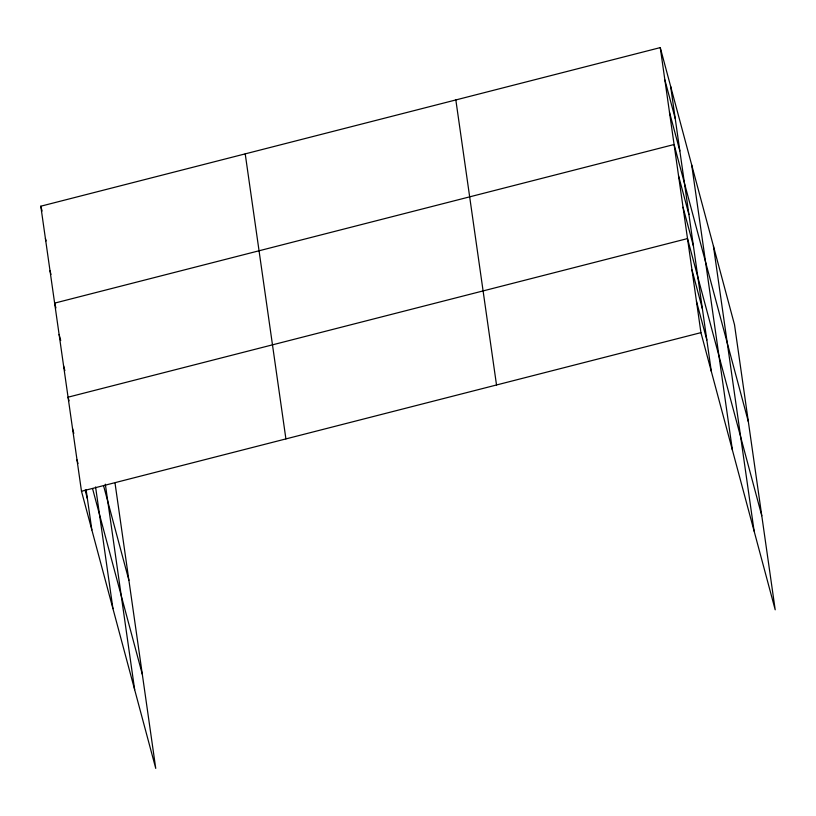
<?xml version="1.0" encoding="UTF-8"?>
<svg xmlns="http://www.w3.org/2000/svg" width="816" height="816" viewBox="0 0 816 816"><rect width="100%" height="100%" fill="white"/><g stroke="black" fill="none" stroke-linecap="round" stroke-linejoin="round"><path stroke-width="1.22" d="M115.066 483.358L155.744 768.397L81.488 491.252L40.8 206.203L660.256 47.603L734.512 324.748L775.2 609.797L700.934 332.642L660.256 47.603M81.488 491.252L700.934 332.642M664.867 79.907L675.23 118.595M669.477 112.21L679.84 150.899M748.343 421.668L674.087 144.514L54.631 303.124L55.927 307.958M678.565 175.868L688.928 214.557M683.033 207.223L693.406 245.912M761.777 515.732L687.511 238.578L68.054 397.188L69.034 400.809M691.988 269.933L702.352 308.621M696.466 301.288L706.829 339.976M40.8 206.203L42.095 211.038M45.41 238.507L46.063 240.924M50.021 270.81L50.99 274.441M103.53 485.602L128.897 580.268M59.109 334.478L60.731 340.517M63.587 365.833L64.882 370.668M92.596 488.743L142.321 674.332M72.532 428.543L73.828 433.378M77.01 459.898L77.979 463.519M85.109 490.12L87.373 498.576M713.429 246.055L754.117 531.104M691.703 164.985L732.391 450.024M670.619 86.292L711.307 371.331M455.838 99.94L496.516 384.989M245.218 153.867L285.906 438.906M105.325 484.184L134.66 689.704M95.574 486.968L112.934 608.624M86.119 489.804L91.851 529.931"/></g></svg>
